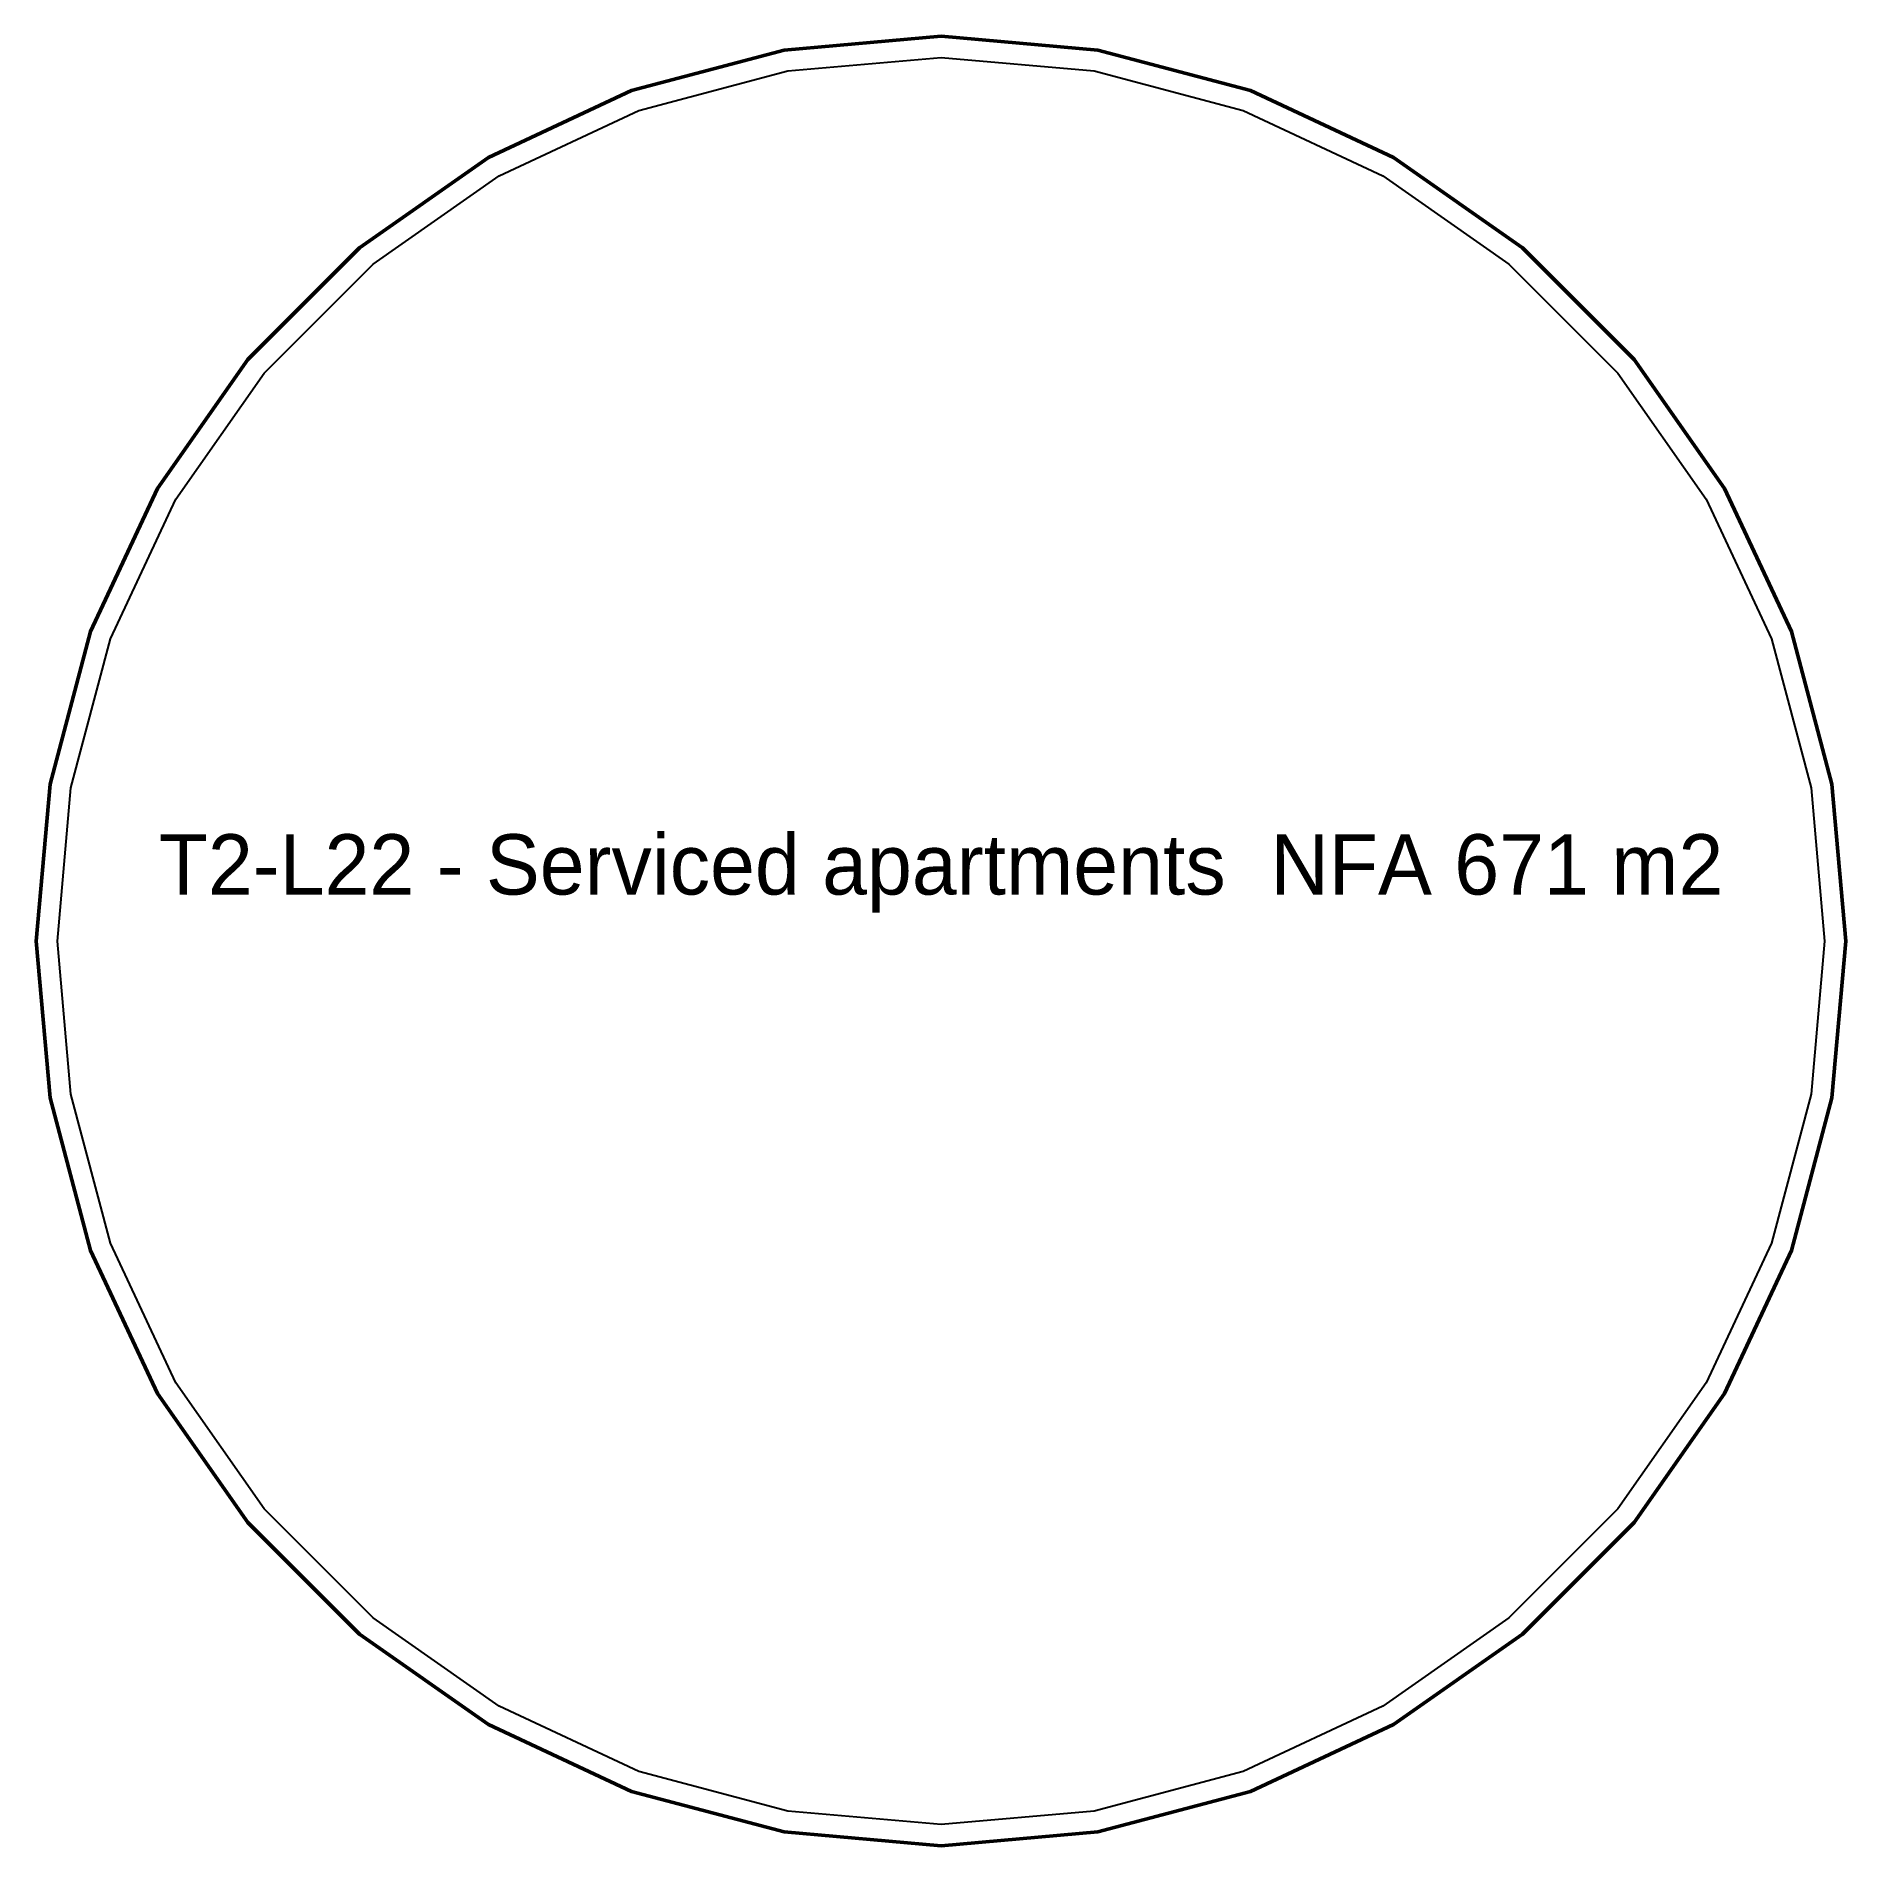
# Model space of a CAD drawing. Header units: metres. Extents: x 48 to 78, y -42 to -12.
import ezdxf
from ezdxf.enums import TextEntityAlignment as Align

# ---------------------------------------------------------------- set-up
doc = ezdxf.new("R2010")
doc.units = ezdxf.units.M
doc.layers.add('TEXT', color=250, linetype='Continuous')
doc.layers.add('WALL', color=7, linetype='Continuous')

msp = doc.modelspace()

# ---------------------------------------------------------------- linework, layer by layer
at = {"layer": 'WALL', "lineweight": 50}
msp.add_lwpolyline([(78, -27), (77.77, -24.4), (77.1, -21.87), (75.99, -19.5), (74.49, -17.36), (72.64, -15.51), (70.5, -14.01), (68.13, -12.9), (65.6, -12.23), (63, -12), (60.4, -12.23), (57.87, -12.9), (55.5, -14.01), (53.36, -15.51), (51.51, -17.36), (50.01, -19.5), (48.9, -21.87), (48.23, -24.4), (48, -27), (48.23, -29.6), (48.9, -32.13), (50.01, -34.5), (51.51, -36.64), (53.36, -38.49), (55.5, -39.99), (57.87, -41.1), (60.4, -41.77), (63, -42), (65.6, -41.77), (68.13, -41.1), (70.5, -39.99), (72.64, -38.49), (74.49, -36.64), (75.99, -34.5), (77.1, -32.13), (77.77, -29.6)], close=True, dxfattribs=at)
at = {"layer": 'WALL'}
msp.add_lwpolyline([(77.649, -27), (77.424, -29.539), (76.77, -32.01), (75.686, -34.324), (74.221, -36.414), (72.414, -38.221), (70.324, -39.686), (68.01, -40.77), (65.539, -41.424), (63, -41.649), (60.461, -41.424), (57.99, -40.77), (55.676, -39.686), (53.586, -38.221), (51.779, -36.414), (50.314, -34.324), (49.23, -32.01), (48.576, -29.539), (48.351, -27), (48.576, -24.461), (49.23, -21.99), (50.314, -19.676), (51.779, -17.586), (53.586, -15.779), (55.676, -14.314), (57.99, -13.23), (60.461, -12.576), (63, -12.351), (65.539, -12.576), (68.01, -13.23), (70.324, -14.314), (72.414, -15.779), (74.221, -17.586), (75.686, -19.676), (76.77, -21.99), (77.424, -24.461), (77.649, -27)], close=True, dxfattribs=at)

# ---------------------------------------------------------------- texts
at = {"layer": 'TEXT'}
msp.add_text('T2-L22 - Serviced apartments  NFA 671 m2', height=1, dxfattribs=at).set_placement((63, -25.73), align=Align.MIDDLE_CENTER)

doc.saveas('drawing.dxf')
